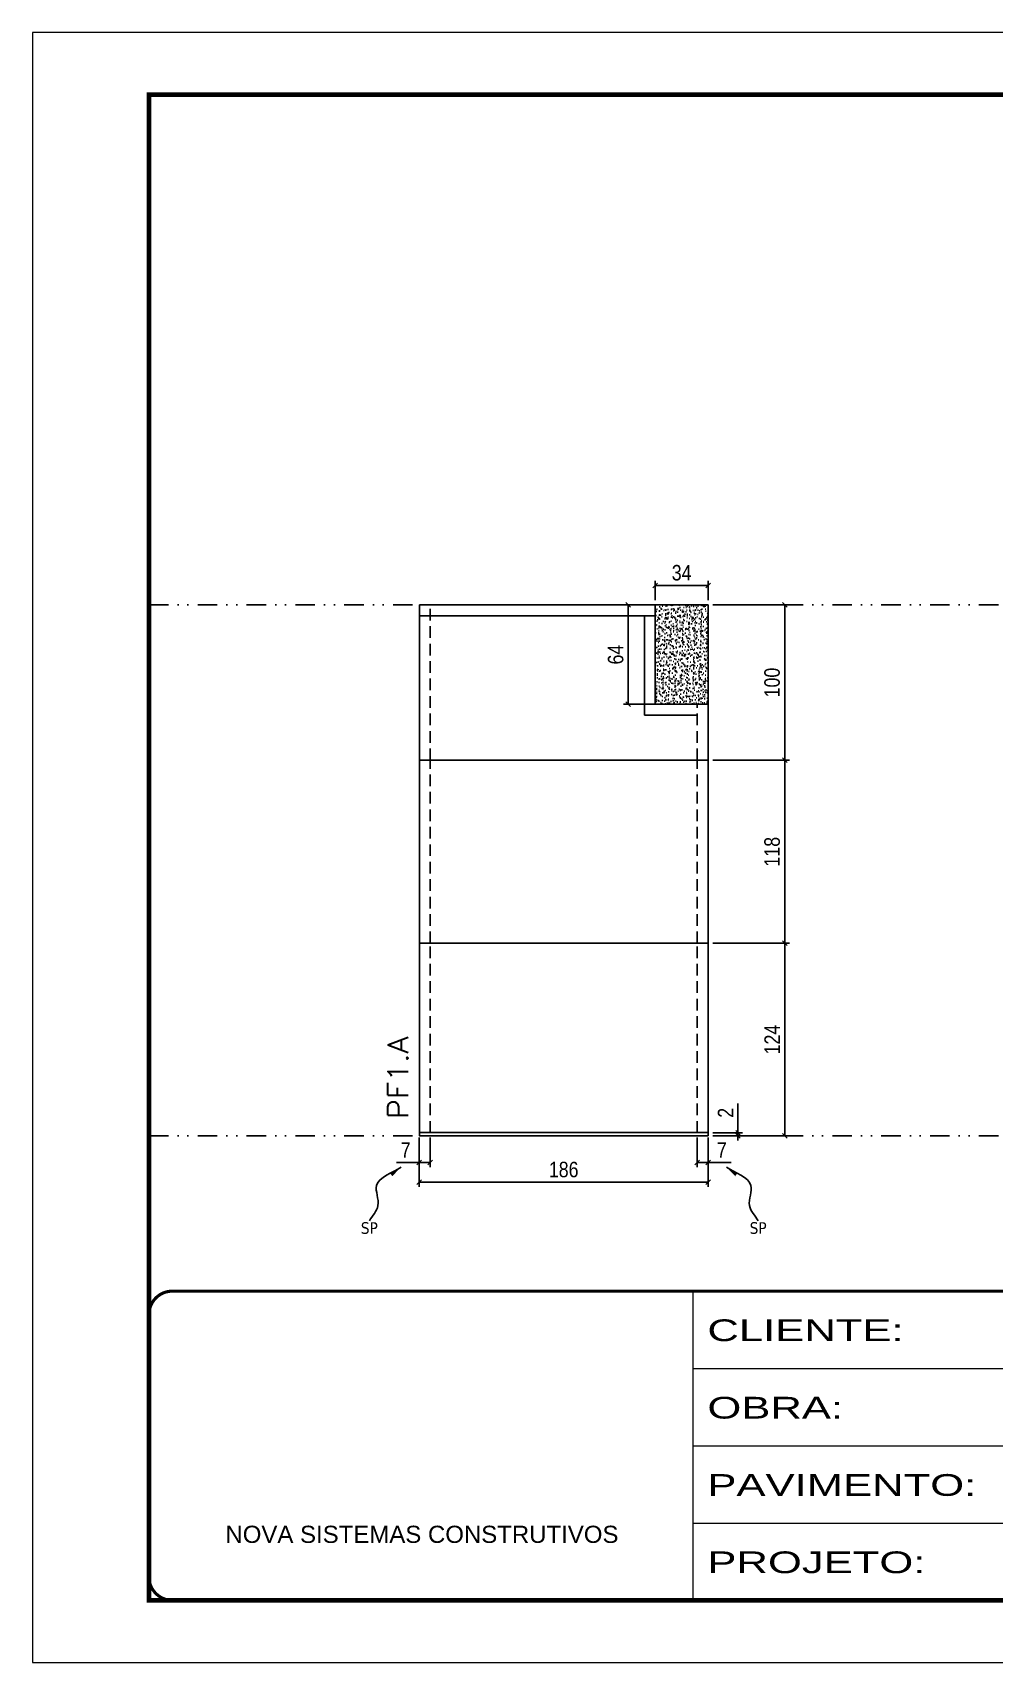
# Model space of a CAD drawing. Extents: x 14400 to 27878, y -21631 to 6985.
# Drawn here: x 14400 to 15020, y -12442 to -11392 of the extents above; entities that cross this region are included whole.
import ezdxf

# ---------------------------------------------------------------- set-up
doc = ezdxf.new("R2010")
doc.units = 0
for name, pattern in [('CONTINUO', [0]), ('DASHED', [0.75, 0.5, -0.25]), ('DIVIDE2', [0.625, 0.25, -0.125, 0, -0.125, 0, -0.125]), ('HIDDEN', [0.375, 0.25, -0.125])]:
    doc.linetypes.add(name, pattern=pattern)
for name, color, linetype in [('COTA', 241, 'Continuous'), ('Nível', 160, 'Continuous'), ('Painéis', 200, 'Continuous'), ('SARR_2.2x7', 40, 'Continuous'), ('Sarrafo de Pressão', 42, 'HIDDEN'), ('texto', 7, 'Continuous')]:
    doc.layers.add(name, color=color, linetype=linetype)
for name, color, linetype, lineweight in [('Folhas', 255, 'Continuous', 9), ('SARRAFO DE PRESSAO', 251, 'DASHED', 9), ('Texto Seção', 7, 'Continuous', 15)]:
    doc.layers.add(name, color=color, linetype=linetype, lineweight=lineweight)
doc.styles.add('ARIAL', font='arial.ttf')
doc.styles.add('COTA TECNICA', font='techl___.ttf', dxfattribs={"height": 10})
doc.styles.add('COTA TECNICA-50', font='techl___.ttf', dxfattribs={"height": 10})
doc.styles.add('REGUA-120', font='ROMANS.shx', dxfattribs={"height": 15})
doc.styles.get("Standard").update_dxf_attribs({"font": 'arial.ttf'})
doc.styles.add('Tecnologia', font='')
doc.styles.get('Tecnologia').set_extended_font_data('Forgotten Futurist')
doc.dimstyles.new('COTA PAINEL-50', dxfattribs={"dimtxt": 10, "dimasz": 3, "dimexe": 3, "dimexo": 3, "dimgap": 3, "dimtad": 1, "dimdec": 1, "dimzin": 12, "dimdsep": 46, "dimtxsty": 'COTA TECNICA-50', "dimblk1": 'OBLIQUE', "dimblk2": 'OBLIQUE', "dimsah": 1, "dimcen": 0.9, "dimclrd": 4, "dimclre": 4, "dimclrt": 240, "dimadec": 1, "dimazin": 3, "dimtfac": 1, "dimtdec": 1, "dimtmove": 0, "dimatfit": 3, "dimfxl": 1, "dimtolj": 1, "dimtzin": 12, "dimarcsym": 0})
doc.dimstyles.new('PAINEL', dxfattribs={"dimtxt": 10, "dimasz": 3, "dimexe": 3, "dimexo": 3, "dimgap": 3, "dimtad": 1, "dimdec": 1, "dimzin": 12, "dimdsep": 46, "dimtxsty": 'COTA TECNICA', "dimblk1": 'OBLIQUE', "dimblk2": 'OBLIQUE', "dimsah": 1, "dimcen": 0.9, "dimclrd": 4, "dimclre": 4, "dimclrt": 240, "dimadec": 1, "dimazin": 3, "dimtfac": 1, "dimtdec": 1, "dimtmove": 0, "dimatfit": 3, "dimfxl": 1, "dimtolj": 1, "dimtzin": 12, "dimarcsym": 0})
doc.dimstyles.get("Standard").update_dxf_attribs({"dimtxt": 0.18, "dimasz": 0.18, "dimexe": 0.18, "dimexo": 0.0625, "dimgap": 0.09, "dimtad": 0, "dimtih": 1, "dimtoh": 1, "dimdec": 4, "dimzin": 0, "dimdsep": 46, "dimtxsty": 'Standard', "dimcen": 0.09, "dimadec": 0, "dimazin": 0, "dimtfac": 1, "dimtdec": 4, "dimtofl": 0, "dimtmove": 0, "dimatfit": 3, "dimfxl": 1, "dimtolj": 1, "dimtzin": 0, "dimarcsym": 0})

# ---------------------------------------------------------------- blocks, each defined once
blk = doc.blocks.new('9999999999')
at = {"color": 30, "linetype": 'CONTINUO'}
for p, q in [((98564.6, 34230.2), (98564.6, 34429.4)), ((98564.6, 34379.6), (99584, 34379.6)), ((98564.6, 34329.8), (99488, 34329.8)), ((98564.6, 34280), (99488, 34280))]:
    blk.add_line(p, q, dxfattribs=at)
at = {"color": 30, "linetype": 'CONTINUO', "const_width": 2}
blk.add_lwpolyline([(99584, 34230.2), (99584, 34414.4, 0.414214), (99569, 34429.4), (98229, 34429.4, 0.414214), (98214, 34414.4), (98214, 34245.2, 0.414214), (98229, 34230.2), (99584, 34230.2)], format="xyb", dxfattribs=at)
at = {"layer": 'Folhas'}
blk.add_lwpolyline([(98139, 34190.2), (99624, 34190.2), (99624, 35240.2), (98139, 35240.2)], close=True, dxfattribs=at)
at = {"layer": 'Folhas', "color": 30, "const_width": 3}
blk.add_lwpolyline([(98214, 34230.2), (99584, 34230.2), (99584, 35200.2), (98214, 35200.2)], close=True, dxfattribs=at)
at = {"color": 7, "linetype": 'Continuous', "ltscale": 5, "style": 'ARIAL'}
blk.add_text('NOVA SISTEMAS CONSTRUTIVOS', height=11.059, dxfattribs=at).set_placement((98263.2, 34267.2))
at = {"layer": 'Folhas', "color": 7, "style": 'Tecnologia', "width": 1.5}
for s, p in [('CLIENTE:', (98573.7, 34397.2)), ('OBRA:', (98573.7, 34347.3)), ('PAVIMENTO:', (98573.7, 34297.5)), ('PROJETO:', (98573.7, 34247.7))]:
    blk.add_text(s, height=14, dxfattribs=at).set_placement(p)
blk = doc.blocks.new('_Oblique')
at = {"color": 0, "linetype": 'ByBlock', "lineweight": -2}
blk.add_line((-0.5, -0.5), (0.5, 0.5), dxfattribs=at)
blk = doc.blocks.new('*D4455')
at = {"layer": 'COTA', "color": 4, "lineweight": -2, "transparency": 16777216}
for p, q in [((14649.1, -12104.2), (14649.1, -12136.1)), ((14835.1, -12104.2), (14835.1, -12136.1)), ((14835.1, -12133.1), (14649.1, -12133.1))]:
    blk.add_line(p, q, dxfattribs=at)
at = {"layer": 'Defpoints', "color": 0, "transparency": 16777216}
for p in [(14649.1, -12101.2), (14835.1, -12101.2), (14649.1, -12133.1)]:
    blk.add_point(p, dxfattribs=at)
at = {"layer": 'COTA', "color": 4, "lineweight": -2, "transparency": 16777216, "xscale": 3, "yscale": 3, "zscale": 3, "rotation": 180}
blk.add_blockref('_Oblique', (14649.1, -12133.1), dxfattribs=at)
at = {"layer": 'COTA', "color": 4, "lineweight": -2, "transparency": 16777216, "xscale": 3, "yscale": 3, "zscale": 3}
blk.add_blockref('_Oblique', (14835.1, -12133.1), dxfattribs=at)
at = {"layer": 'COTA', "color": 240, "transparency": 16777216, "insert": (14742.1, -12125), "char_height": 10, "attachment_point": 5, "style": 'COTA TECNICA'}
blk.add_mtext('\\A1;186', dxfattribs=at)
blk = doc.blocks.new('*D4456')
at = {"layer": 'COTA', "color": 4, "lineweight": -2, "transparency": 16777216}
for p, q in [((14649.1, -12106.2), (14649.1, -12123.4)), ((14656.1, -12104.2), (14656.1, -12123.4)), ((14649.1, -12120.4), (14634.4, -12120.4)), ((14656.1, -12120.4), (14649.1, -12120.4))]:
    blk.add_line(p, q, dxfattribs=at)
at = {"layer": 'Defpoints', "color": 0, "transparency": 16777216}
for p in [(14649.1, -12103.2), (14656.1, -12101.2), (14649.1, -12120.4)]:
    blk.add_point(p, dxfattribs=at)
at = {"layer": 'COTA', "color": 4, "lineweight": -2, "transparency": 16777216, "xscale": 3, "yscale": 3, "zscale": 3, "rotation": 180}
blk.add_blockref('_Oblique', (14649.1, -12120.4), dxfattribs=at)
at = {"layer": 'COTA', "color": 4, "lineweight": -2, "transparency": 16777216, "xscale": 3, "yscale": 3, "zscale": 3}
blk.add_blockref('_Oblique', (14656.1, -12120.4), dxfattribs=at)
at = {"layer": 'COTA', "color": 240, "transparency": 16777216, "insert": (14640.3, -12112.4), "char_height": 10, "attachment_point": 5, "style": 'COTA TECNICA-50'}
blk.add_mtext('\\A1;7', dxfattribs=at)
blk = doc.blocks.new('*D4457')
at = {"layer": 'COTA', "color": 4, "lineweight": -2, "transparency": 16777216}
for p, q in [((14854.4, -12101.2), (14854.4, -12082.4)), ((14838.1, -12101.2), (14857.4, -12101.2)), ((14838.1, -12103.2), (14857.4, -12103.2)), ((14854.4, -12103.2), (14854.4, -12101.2)), ((14854.4, -12103.2), (14854.4, -12106.2))]:
    blk.add_line(p, q, dxfattribs=at)
at = {"layer": 'Defpoints', "color": 0, "transparency": 16777216}
for p in [(14835.1, -12101.2), (14835.1, -12103.2), (14854.4, -12103.2)]:
    blk.add_point(p, dxfattribs=at)
at = {"layer": 'COTA', "color": 4, "lineweight": -2, "transparency": 16777216, "xscale": 3, "yscale": 3, "zscale": 3}
for p, rotation in [((14854.4, -12101.2), 270), ((14854.4, -12103.2), 90)]:
    blk.add_blockref('_Oblique', p, dxfattribs=dict(at, rotation=rotation))
at = {"layer": 'COTA', "color": 240, "transparency": 16777216, "insert": (14846.4, -12088.4), "char_height": 10, "attachment_point": 5, "rotation": 90, "style": 'COTA TECNICA-50'}
blk.add_mtext('\\A1;2', dxfattribs=at)
blk = doc.blocks.new('*D4458')
at = {"layer": 'COTA', "color": 4, "linetype": 'ByBlock', "lineweight": -2, "transparency": 16777216}
for p, q in [((14838.1, -11979.2), (14887.5, -11979.2)), ((14884.5, -12103.2), (14884.5, -11979.2)), ((14838.1, -12103.2), (14887.5, -12103.2))]:
    blk.add_line(p, q, dxfattribs=at)
at = {"layer": 'Defpoints', "color": 0, "linetype": 'ByBlock', "transparency": 16777216}
for p in [(14835.1, -11979.2), (14884.5, -11979.2), (14835.1, -12103.2)]:
    blk.add_point(p, dxfattribs=at)
at = {"layer": 'COTA', "color": 4, "linetype": 'ByBlock', "lineweight": -2, "transparency": 16777216, "xscale": 3, "yscale": 3, "zscale": 3}
for p, rotation in [((14884.5, -11979.2), 90), ((14884.5, -12103.2), 270)]:
    blk.add_blockref('_Oblique', p, dxfattribs=dict(at, rotation=rotation))
at = {"layer": 'COTA', "color": 240, "linetype": 'ByBlock', "transparency": 16777216, "insert": (14876.4, -12041.2), "char_height": 10, "attachment_point": 5, "rotation": 90, "style": 'COTA TECNICA'}
blk.add_mtext('\\A1;124', dxfattribs=at)
blk = doc.blocks.new('*D4459')
at = {"layer": 'COTA', "color": 4, "linetype": 'ByBlock', "lineweight": -2, "transparency": 16777216}
for p, q in [((14838.1, -11979.2), (14887.5, -11979.2)), ((14884.5, -12103.2), (14884.5, -11979.2)), ((14838.1, -12103.2), (14887.5, -12103.2))]:
    blk.add_line(p, q, dxfattribs=at)
at = {"layer": 'Defpoints', "color": 0, "linetype": 'ByBlock', "transparency": 16777216}
for p in [(14835.1, -11979.2), (14884.5, -11979.2), (14835.1, -12103.2)]:
    blk.add_point(p, dxfattribs=at)
at = {"layer": 'COTA', "color": 4, "linetype": 'ByBlock', "lineweight": -2, "transparency": 16777216, "xscale": 3, "yscale": 3, "zscale": 3}
for p, rotation in [((14884.5, -11979.2), 90), ((14884.5, -12103.2), 270)]:
    blk.add_blockref('_Oblique', p, dxfattribs=dict(at, rotation=rotation))
at = {"layer": 'COTA', "color": 240, "linetype": 'ByBlock', "transparency": 16777216, "insert": (14876.4, -12041.2), "char_height": 10, "attachment_point": 5, "rotation": 90, "style": 'COTA TECNICA'}
blk.add_mtext('\\A1;124', dxfattribs=at)
blk = doc.blocks.new('*D4461')
at = {"layer": 'COTA', "color": 4, "lineweight": -2, "transparency": 16777216}
for p, q in [((14828.1, -12104.2), (14828.1, -12123.4)), ((14835.1, -12106.2), (14835.1, -12123.4)), ((14828.1, -12120.4), (14835.1, -12120.4)), ((14835.1, -12120.4), (14849.9, -12120.4))]:
    blk.add_line(p, q, dxfattribs=at)
at = {"layer": 'Defpoints', "color": 0, "transparency": 16777216}
for p in [(14828.1, -12101.2), (14835.1, -12103.2), (14835.1, -12120.4)]:
    blk.add_point(p, dxfattribs=at)
at = {"layer": 'COTA', "color": 4, "lineweight": -2, "transparency": 16777216, "xscale": 3, "yscale": 3, "zscale": 3, "rotation": 180}
blk.add_blockref('_Oblique', (14828.1, -12120.4), dxfattribs=at)
at = {"layer": 'COTA', "color": 4, "lineweight": -2, "transparency": 16777216, "xscale": 3, "yscale": 3, "zscale": 3}
blk.add_blockref('_Oblique', (14835.1, -12120.4), dxfattribs=at)
at = {"layer": 'COTA', "color": 240, "transparency": 16777216, "insert": (14844, -12112.4), "char_height": 10, "attachment_point": 5, "style": 'COTA TECNICA-50'}
blk.add_mtext('\\A1;7', dxfattribs=at)
blk = doc.blocks.new('*D4466')
at = {"layer": 'COTA', "color": 4, "lineweight": -2, "transparency": 16777216}
for p, q in [((14838.1, -11861.2), (14887.5, -11861.2)), ((14884.5, -11979.2), (14884.5, -11861.2)), ((14838.1, -11979.2), (14887.5, -11979.2))]:
    blk.add_line(p, q, dxfattribs=at)
at = {"layer": 'Defpoints', "color": 0, "transparency": 16777216}
for p in [(14835.1, -11861.2), (14884.5, -11861.2), (14835.1, -11979.2)]:
    blk.add_point(p, dxfattribs=at)
at = {"layer": 'COTA', "color": 4, "lineweight": -2, "transparency": 16777216, "xscale": 3, "yscale": 3, "zscale": 3}
for p, rotation in [((14884.5, -11861.2), 90), ((14884.5, -11979.2), 270)]:
    blk.add_blockref('_Oblique', p, dxfattribs=dict(at, rotation=rotation))
at = {"layer": 'COTA', "color": 240, "transparency": 16777216, "insert": (14876.4, -11920.2), "char_height": 10, "attachment_point": 5, "rotation": 90, "style": 'COTA TECNICA'}
blk.add_mtext('\\A1;118', dxfattribs=at)
blk = doc.blocks.new('*D4469')
at = {"layer": 'COTA', "color": 4, "lineweight": -2, "transparency": 16777216}
for p, q in [((14838.1, -11761.2), (14887.5, -11761.2)), ((14884.5, -11861.2), (14884.5, -11761.2)), ((14838.1, -11861.2), (14887.5, -11861.2))]:
    blk.add_line(p, q, dxfattribs=at)
at = {"layer": 'Defpoints', "color": 0, "transparency": 16777216}
for p in [(14835.1, -11761.2), (14884.5, -11761.2), (14835.1, -11861.2)]:
    blk.add_point(p, dxfattribs=at)
at = {"layer": 'COTA', "color": 4, "lineweight": -2, "transparency": 16777216, "xscale": 3, "yscale": 3, "zscale": 3}
for p, rotation in [((14884.5, -11761.2), 90), ((14884.5, -11861.2), 270)]:
    blk.add_blockref('_Oblique', p, dxfattribs=dict(at, rotation=rotation))
at = {"layer": 'COTA', "color": 240, "transparency": 16777216, "insert": (14876.4, -11811.2), "char_height": 10, "attachment_point": 5, "rotation": 90, "style": 'COTA TECNICA'}
blk.add_mtext('\\A1;100', dxfattribs=at)
blk = doc.blocks.new('*D4473')
at = {"layer": 'COTA', "color": 4, "lineweight": -2, "transparency": 16777216}
for p, q in [((14798.1, -11761.2), (14780.7, -11761.2)), ((14783.7, -11825.2), (14783.7, -11761.2)), ((14798.1, -11825.2), (14780.7, -11825.2))]:
    blk.add_line(p, q, dxfattribs=at)
at = {"layer": 'Defpoints', "color": 0, "transparency": 16777216}
for p in [(14783.7, -11761.2), (14801.1, -11761.2), (14801.1, -11825.2)]:
    blk.add_point(p, dxfattribs=at)
at = {"layer": 'COTA', "color": 4, "lineweight": -2, "transparency": 16777216, "xscale": 3, "yscale": 3, "zscale": 3}
for p, rotation in [((14783.7, -11761.2), 90), ((14783.7, -11825.2), 270)]:
    blk.add_blockref('_Oblique', p, dxfattribs=dict(at, rotation=rotation))
at = {"layer": 'COTA', "color": 240, "transparency": 16777216, "insert": (14775.6, -11793.2), "char_height": 10, "attachment_point": 5, "rotation": 90, "style": 'COTA TECNICA'}
blk.add_mtext('\\A1;64', dxfattribs=at)
blk = doc.blocks.new('*D4474')
at = {"layer": 'COTA', "color": 4, "lineweight": -2, "transparency": 16777216}
for p, q in [((14801.1, -11758.2), (14801.1, -11745.7)), ((14801.1, -11748.7), (14835.1, -11748.7)), ((14835.1, -11758.2), (14835.1, -11745.7))]:
    blk.add_line(p, q, dxfattribs=at)
at = {"layer": 'Defpoints', "color": 0, "transparency": 16777216}
for p in [(14835.1, -11748.7), (14801.1, -11761.2), (14835.1, -11761.2)]:
    blk.add_point(p, dxfattribs=at)
at = {"layer": 'COTA', "color": 4, "lineweight": -2, "transparency": 16777216, "xscale": 3, "yscale": 3, "zscale": 3, "rotation": 180}
blk.add_blockref('_Oblique', (14801.1, -11748.7), dxfattribs=at)
at = {"layer": 'COTA', "color": 4, "lineweight": -2, "transparency": 16777216, "xscale": 3, "yscale": 3, "zscale": 3}
blk.add_blockref('_Oblique', (14835.1, -11748.7), dxfattribs=at)
at = {"layer": 'COTA', "color": 240, "transparency": 16777216, "insert": (14818.1, -11740.5), "char_height": 10, "attachment_point": 5, "style": 'COTA TECNICA'}
blk.add_mtext('\\A1;34', dxfattribs=at)

msp = doc.modelspace()

# ---------------------------------------------------------------- hatches: boundary and pattern name
at = {"layer": 'COTA'}
h = msp.add_hatch(dxfattribs=at)
h.set_pattern_fill('AR-CONC', color=256, scale=0.03)
h.set_pattern_definition([(50, (-96.324, 0), (5.4655401, -0.4781726), [0.5715, -6.2865]), (355, (-96.324, 0), (-1.0573026, 5.7317054), [0.4572, -5.0292175]), (100.451445, (-95.8684, -0.04), (4.4082374, 5.2535326), [0.4857003, -5.3427073]), (46.1842, (-96.324, 1.524), (8.1323712, -1.2612698), [0.85725, -9.42975]), (96.635558, (-95.646, 1.419), (7.122124, 7.4227837), [0.7285507, -8.0140682]), (351.18415, (-96.324, 1.524), (7.122124, 7.4227837), [0.685799, -7.543792]), (21, (-95.562, 1.143), (4.5484317, -3.0679559), [0.5715, -6.2865]), (326, (-95.562, 1.143), (1.8540609, 5.525639), [0.4572, -5.0292]), (71.451445, (-95.183, 0.8873), (6.4024926, 2.457683), [0.4857003, -5.3426981]), (37.5, (-96.3239, 0), (0.0926581, 2.53665117), [0, -4.96824, 0, -5.1054, 0, -5.04825]), (7.5, (-96.324, 0), (2.00458988, 3.00541724), [0, -2.91084, 0, -4.85394, 0, -1.92405]), (327.5, (-98.0232, 0), (4.06771786, -0.17186232), [0, -1.905, 0, -5.9436, 0, -7.8867]), (317.5, (-98.785, 0), (4.44387544, 0.7627947), [0, -2.4765, 0, -3.94716, 0, -5.6007])])
h.paths.add_polyline_path([(14835.14, -11761.19), (14801.14, -11761.19), (14801.14, -11825.16), (14835.14, -11825.16)])

# ---------------------------------------------------------------- linework, layer by layer
for p, q in [((14835.14, -11761.19), (14801.14, -11761.19)), ((14835.14, -11825.16), (14835.14, -11761.19)), ((14801.14, -11825.16), (14794.14, -11825.16)), ((14794.14, -11825.16), (14794.14, -11832.16))]:
    msp.add_line(p, q, dxfattribs=at)
at = {"layer": 'Nível', "color": 4, "linetype": 'DIVIDE2', "ltscale": 50}
for p, q in [((14474.97, -11761.19), (15844.97, -11761.19)), ((14474.97, -12103.19), (15844.97, -12103.19))]:
    msp.add_line(p, q, dxfattribs=at)
at = {"layer": 'Painéis'}
for p, q in [((14649.14, -11761.19), (14649.14, -12101.19)), ((14649.14, -11761.19), (14801.14, -11761.19)), ((14801.14, -11825.16), (14801.14, -11761.19)), ((14801.14, -11825.16), (14835.14, -11825.16)), ((14835.14, -12101.19), (14835.14, -11825.16)), ((14649.14, -11861.19), (14835.14, -11861.19)), ((14649.14, -11979.19), (14835.14, -11979.19))]:
    msp.add_line(p, q, dxfattribs=at)
msp.add_lwpolyline([(14835.14, -12101.19), (14649.14, -12101.19), (14649.14, -12103.19), (14835.14, -12103.19)], close=True, dxfattribs=at)
at = {"layer": 'SARR_2.2x7'}
for p, q in [((14649.14, -11768.19), (14801.14, -11768.19)), ((14794.14, -11825.16), (14794.14, -11768.19)), ((14794.14, -11832.16), (14828.14, -11832.16))]:
    msp.add_line(p, q, dxfattribs=at)
at = {"layer": 'Sarrafo de Pressão', "ltscale": 30}
for p, q in [((14656.14, -11861.19), (14656.14, -11761.19)), ((14828.14, -11861.19), (14828.14, -11825.16)), ((14656.14, -11979.19), (14656.14, -11861.19)), ((14828.14, -11979.19), (14828.14, -11861.19)), ((14656.14, -12101.19), (14656.14, -11979.19)), ((14828.14, -12101.19), (14828.14, -11979.19))]:
    msp.add_line(p, q, dxfattribs=at)

# ---------------------------------------------------------------- block references
at = {"layer": 'SARRAFO DE PRESSAO', "color": 6, "linetype": 'ByBlock'}
msp.add_blockref('9999999999', (-83739.01, -46632.68), dxfattribs=at)

# ---------------------------------------------------------------- texts
at = {"layer": 'texto', "color": 0, "char_height": 7.5, "attachment_point": 5}
for insert in [(14616.89, -12162.68), (14867.39, -12162.68)]:
    msp.add_mtext('{\\fTahoma|b0|i0|c0|p34;\\C4;SP}', dxfattribs=dict(at, insert=insert))
at = {"layer": 'Texto Seção', "style": 'REGUA-120', "width": 1.1}
msp.add_text('PF1.A', height=13, rotation=90, dxfattribs=at).set_placement((14641.89, -12092.43))

# ---------------------------------------------------------------- dimensions: what is measured, and where the dimension line sits
at = {"layer": 'COTA'}
for base, p1, p2, dimstyle, picture, middle in [((14835.14, -11748.7), (14801.14, -11761.19), (14835.14, -11761.19), 'PAINEL', '*D4474', (14818.14, -11740.48)), ((14835.14, -12120.43), (14828.14, -12101.19), (14835.14, -12103.19), 'COTA PAINEL-50', '*D4461', (14844.01, -12112.36))]:
    dim = msp.add_linear_dim(base=base, p1=p1, p2=p2, dimstyle=dimstyle, dxfattribs=at)
    dim.commit()
    dim.dimension.update_dxf_attribs({"geometry": picture, "text_midpoint": middle})
for base, p1, p2, angle, dimstyle, picture, middle in [((14783.7, -11761.19), (14801.14, -11825.16), (14801.14, -11761.19), 90, 'PAINEL', '*D4473', (14775.6, -11793.18)), ((14884.51, -11761.19), (14835.14, -11861.19), (14835.14, -11761.19), 90, 'PAINEL', '*D4469', (14876.41, -11811.19)), ((14884.51, -11861.19), (14835.14, -11979.19), (14835.14, -11861.19), 90, 'PAINEL', '*D4466', (14876.41, -11920.19)), ((14649.14, -12120.43), (14656.14, -12101.19), (14649.14, -12103.19), 180, 'COTA PAINEL-50', '*D4456', (14640.27, -12112.36))]:
    dim = msp.add_linear_dim(base=base, p1=p1, p2=p2, angle=angle, dimstyle=dimstyle, dxfattribs=at)
    dim.commit()
    dim.dimension.update_dxf_attribs({"geometry": picture, "text_midpoint": middle})
at = {"layer": 'COTA', "linetype": 'ByBlock'}
for picture in ['*D4458', '*D4459']:
    dim = msp.add_aligned_dim(p1=(14835.14, -12103.19), p2=(14835.14, -11979.19), distance=-49.37, dimstyle='PAINEL', dxfattribs=at)
    dim.commit()
    dim.dimension.update_dxf_attribs({"geometry": picture, "text_midpoint": (14876.43, -12041.19)})
at = {"layer": 'COTA'}
dim = msp.add_linear_dim(base=(14854.4, -12103.19), p1=(14835.14, -12101.19), p2=(14835.14, -12103.19), angle=90, dimstyle='COTA PAINEL-50', dxfattribs=at)
dim.commit()
dim.dimension.update_dxf_attribs({"geometry": '*D4457', "text_midpoint": (14854.4, -12088.44), "dimtype": 160})
dim = msp.add_linear_dim(base=(14649.14, -12133.09), p1=(14835.14, -12101.19), p2=(14649.14, -12101.19), angle=180, dimstyle='PAINEL', override={"dimarcsym": 2}, dxfattribs=at)
dim.commit()
dim.dimension.update_dxf_attribs({"geometry": '*D4455', "text_midpoint": (14742.14, -12124.96)})

# ---------------------------------------------------------------- leaders
at = {"layer": 'COTA', "path_type": 1}
for points in [[(14637.31, -12123.37), (14621.53, -12135.21), (14622.45, -12148.21), (14616.9, -12158)], [(14846.97, -12123.37), (14862.75, -12135.21), (14861.83, -12148.21), (14867.38, -12158)]]:
    msp.add_leader(points, dimstyle='Standard', override={"dimasz": 8}, dxfattribs=at)

doc.saveas('drawing.dxf')
